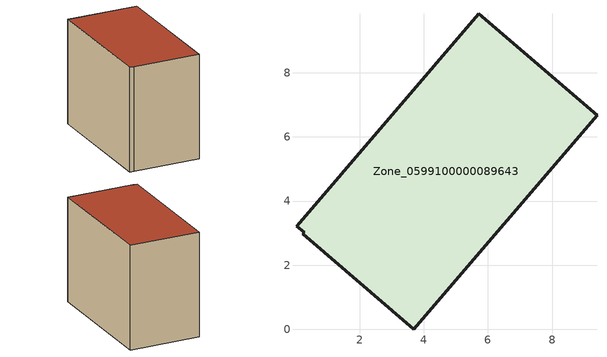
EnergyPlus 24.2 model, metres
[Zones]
Zone_0599100000089643
 floor ground (C_G): 0.03,3.21 5.71,9.84 9.4,6.67 3.69,0 0.23,2.97 0.27,3.02 z0
 wall outside (C_F): 9.4,6.67 5.71,9.84 0.03,3.21 0.27,3.02 0.23,2.97 3.69,0 9.4,6.67 z0:7.17
 roof outside (C_R): 5.71,9.84 0.03,3.21 0.27,3.02 0.23,2.97 3.69,0 9.4,6.67 z7.17
[BUILDING]
Pand.0599100000089643: North Axis=0; Terrain=City; Loads Convergence Tolerance Value=0.04; Temperature Convergence Tolerance Value=0.4; Solar Distribution=FullExterior; Maximum Number of Warmup Days=25; Minimum Number of Warmup Days=1
[Site:Location]
Rotterdam.The.Hague.AP_ZH_NLD Design_Conditions: Latitude=51.96; Longitude=4.45; Time Zone=1; Elevation=-4.5
[SITE:GROUNDTEMPERATURE:BUILDINGSURFACE]
18, 18, 18, 18, 18, 18, 18, 18, 18, 18, 18, 18
[MATERIAL] Thermal Absorptance=0.9; Solar Absorptance=0.7; Visible Absorptance=0.7
Name | Roughness | Thickness | Conductivity | Density | Specific Heat
G.TI.1946 | MediumSmooth | 0.15 | 1 | 540 | 1210
F.TI.1946 | Rough | 0.3 | 0.857143 | 1920 | 840
R.TI.1946 | MediumRough | 0.2 | 0.1 | 1500 | 1000
[CONSTRUCTION]
C_G: G.TI.1946
C_F: F.TI.1946
C_R: R.TI.1946
[ZONE]
Zone_0599100000089643: Type=1; Multiplier=1; Ceiling Height=Autocalculate; Volume=Autocalculate; Floor Area=autocalculate; Part of Total Floor Area=Yes
[ZONEINFILTRATION:DESIGNFLOWRATE]
Infil_Zone_0599100000089643: Zone or ZoneList or Space or SpaceList=Zone_0599100000089643; Schedule=AlwaysOn; Design Flow Rate Calculation Method=Flow/Area; Flow Rate per Floor Area=0.003; Constant Term Coefficient=1; Temperature Term Coefficient=0; Velocity Term Coefficient=0; Velocity Squared Term Coefficient=0
[HVACTEMPLATE:ZONE:IDEALLOADSAIRSYSTEM]
Zone_0599100000089643: Maximum Heating Supply Air Temperature=50; Minimum Cooling Supply Air Temperature=13; Maximum Heating Supply Air Humidity Ratio=0.0156; Minimum Cooling Supply Air Humidity Ratio=0.0077; Heating Limit=NoLimit; Cooling Limit=NoLimit; Dehumidification Control Type=ConstantSensibleHeatRatio; Cooling Sensible Heat Ratio=0.7; Dehumidification Setpoint=60; Humidification Control Type=None; Humidification Setpoint=30; Outdoor Air Method=None; Outdoor Air Flow Rate per Person=0.00944; Outdoor Air Flow Rate per Zone Floor Area=0; Outdoor Air Flow Rate per Zone=0; Demand Controlled Ventilation Type=None; Outdoor Air Economizer Type=NoEconomizer; Heat Recovery Type=None; Sensible Heat Recovery Effectiveness=0.7; Latent Heat Recovery Effectiveness=0.65
[ZONECONTROL:THERMOSTAT]
ThermostatControl_Zone_0599100000089643: Zone or ZoneList=Zone_0599100000089643; Control Type Schedule=DualSetpointControlType; Control 1=Thermostat_Zone_0599100000089643; Temperature Difference Between Cutout And Setpoint=0
[THERMOSTATSETPOINT:DUALSETPOINT]
Thermostat_Zone_0599100000089643: Heating Setpoint Temperature Schedule=HeatingSetpoint_Zone_0599100000089643; Cooling Setpoint Temperature Schedule=CoolingSetpoint_Zone_0599100000089643
[SCHEDULE:COMPACT]
HeatingSetpoint_Zone_0599100000089643: Through: 12/31, For: AllDays, Until: 24:00, 21
CoolingSetpoint_Zone_0599100000089643: Through: 12/31, For: AllDays, Until: 24:00, 24
DualSetpointControlType: Through: 12/31, For: AllDays, Until: 24:00, 4
AlwaysOn: Through: 12/31, For: AllDays, Until: 24:00, 1
